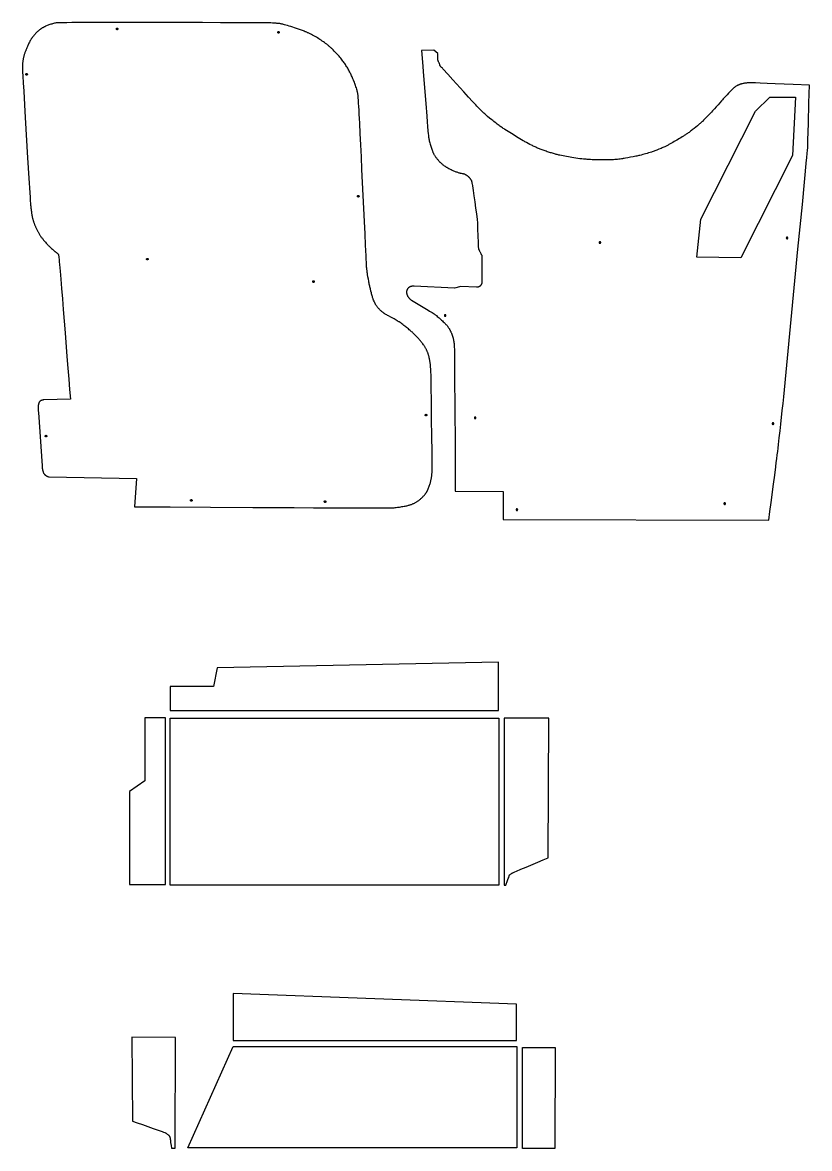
# Model space of a CAD drawing. Extents: x 100 to 8621, y -7991 to 8.
# Drawn here: x 102 to 2082, y -7991 to -5157 of the extents above; entities that cross this region are included whole.
import ezdxf

# ---------------------------------------------------------------- set-up
doc = ezdxf.new("R2010")
doc.units = 0
doc.layers.add('Default_Layer', color=1, linetype='CONTINUOUS')

msp = doc.modelspace()

# ---------------------------------------------------------------- linework, layer by layer
at = {"layer": 'Default_Layer'}
for points in [[(142.2, -6138.3), (151.5, -6272.6), (151.6, -6274.3), (151.8, -6276), (151.9, -6277.6), (152.1, -6279.1), (152.3, -6280.6), (152.6, -6282), (152.8, -6283.3), (153.1, -6284.6), (153.4, -6285.8), (153.8, -6286.9), (154.1, -6288), (154.5, -6289), (155, -6290), (155.4, -6290.9), (155.9, -6291.8), (156.4, -6292.6), (157, -6293.4), (157.5, -6294.1), (158.2, -6294.8), (158.8, -6295.5), (159.5, -6296.1), (160.2, -6296.6), (161, -6297.2), (161.8, -6297.7), (162.6, -6298.2), (163.5, -6298.6), (164.4, -6299), (165.3, -6299.4), (166.3, -6299.8), (167.4, -6300.1), (168.4, -6300.4), (169.6, -6300.7), (388.9, -6304.7), (384.1, -6375.9), (427, -6376.1), (473.8, -6376.3), (575.3, -6376.8), (681.7, -6377.4), (785.6, -6377.9), (834.4, -6378.1), (880, -6378.3), (921.4, -6378.5), (957.8, -6378.6), (988.1, -6378.7), (1000.8, -6378.7), (1011.7, -6378.6), (1020.6, -6378.6), (1027.5, -6378.6), (1032.2, -6378.5), (1033.7, -6378.5), (1034.6, -6378.4), (1037.2, -6378.2), (1039.9, -6377.9), (1042.7, -6377.6), (1045.5, -6377.2), (1048.4, -6376.8), (1051.2, -6376.4), (1054.1, -6376), (1056.9, -6375.5), (1059.6, -6375.1), (1062.2, -6374.6), (1064.8, -6374.1), (1067.2, -6373.6), (1069.4, -6373.1), (1071.4, -6372.6), (1073.3, -6372.1), (1074.9, -6371.7), (1076.4, -6371.2), (1077.9, -6370.7), (1079.4, -6370.2), (1080.9, -6369.7), (1082.4, -6369.1), (1083.9, -6368.5), (1085.4, -6367.9), (1086.8, -6367.3), (1088.3, -6366.6), (1089.7, -6366), (1091.1, -6365.2), (1092.5, -6364.5), (1093.9, -6363.7), (1095.2, -6362.9), (1096.5, -6362), (1097.8, -6361.1), (1099.1, -6360.1), (1100.5, -6359.1), (1101.9, -6357.9), (1103.3, -6356.7), (1104.8, -6355.4), (1106.2, -6354), (1107.7, -6352.6), (1109.1, -6351.1), (1110.6, -6349.5), (1112, -6348), (1113.4, -6346.3), (1114.7, -6344.7), (1116, -6343), (1116.6, -6342.2), (1117.2, -6341.4), (1117.8, -6340.5), (1118.4, -6339.7), (1118.9, -6338.8), (1119.4, -6338), (1119.9, -6337.1), (1120.4, -6336.2), (1120.9, -6335.3), (1121.4, -6334.4), (1121.9, -6333.4), (1122.3, -6332.4), (1122.8, -6331.4), (1123.2, -6330.4), (1124.1, -6328.3), (1124.9, -6326.1), (1125.7, -6324), (1126.5, -6321.8), (1127.2, -6319.6), (1127.8, -6317.4), (1128.4, -6315.3), (1129, -6313.2), (1129.5, -6311.2), (1130, -6309.2), (1130.4, -6307.3), (1130.8, -6305.6), (1131.2, -6303.9), (1131.5, -6302.2), (1131.7, -6300.5), (1131.9, -6298.8), (1132.1, -6297.1), (1132.3, -6295.3), (1132.4, -6293.6), (1132.5, -6291.9), (1132.6, -6290.1), (1132.7, -6288.4), (1132.8, -6284.9), (1133, -6278), (1133, -6276.5), (1133, -6273.8), (1133, -6265.2), (1132.9, -6252.7), (1132.7, -6237), (1132.3, -6198.6), (1131.7, -6155.1), (1131.1, -6111.6), (1130.5, -6073.1), (1130.3, -6057.4), (1130.1, -6044.9), (1129.9, -6036.2), (1129.8, -6033.5), (1129.7, -6032), (1129.5, -6028.4), (1129.2, -6024.6), (1128.8, -6020.8), (1128.4, -6017.1), (1128.2, -6015.2), (1128, -6013.4), (1127.8, -6011.6), (1127.5, -6009.9), (1127.3, -6008.3), (1127, -6006.7), (1126.7, -6005.2), (1126.4, -6003.8), (1125.8, -6001.1), (1125.2, -5998.4), (1124.8, -5997.1), (1124.4, -5995.8), (1124.1, -5994.4), (1123.7, -5993.1), (1123.2, -5991.8), (1122.8, -5990.5), (1122.3, -5989.2), (1121.9, -5987.9), (1121.4, -5986.6), (1120.8, -5985.3), (1120.3, -5984.1), (1119.7, -5982.8), (1119.1, -5981.6), (1118.5, -5980.3), (1117.9, -5979.1), (1117.2, -5977.8), (1116.5, -5976.6), (1115.8, -5975.4), (1115.1, -5974.2), (1114.3, -5973), (1113.6, -5971.8), (1112.8, -5970.6), (1112, -5969.5), (1111.2, -5968.3), (1109.5, -5966), (1107.8, -5963.7), (1106.9, -5962.5), (1105.9, -5961.2), (1104.7, -5959.8), (1103.5, -5958.3), (1102.1, -5956.8), (1100.7, -5955.1), (1099.3, -5953.4), (1097.7, -5951.7), (1096.1, -5950), (1094.5, -5948.2), (1092.9, -5946.5), (1091.2, -5944.8), (1089.6, -5943.1), (1087.9, -5941.4), (1086.3, -5939.8), (1084.7, -5938.3), (1083.1, -5936.8), (1081.3, -5935.3), (1079.5, -5933.6), (1077.5, -5931.9), (1075.4, -5930.2), (1073.3, -5928.4), (1071.1, -5926.6), (1068.8, -5924.8), (1066.5, -5922.9), (1064.2, -5921.1), (1061.8, -5919.3), (1059.4, -5917.5), (1057, -5915.8), (1054.7, -5914.1), (1052.3, -5912.4), (1050, -5910.8), (1048.9, -5910), (1047.7, -5909.3), (1046.4, -5908.5), (1045.1, -5907.7), (1042.5, -5906.1), (1039.8, -5904.6), (1037, -5903), (1034.2, -5901.5), (1028.7, -5898.5), (1023.4, -5895.7), (1021, -5894.3), (1018.7, -5893.1), (1016.6, -5891.9), (1014.7, -5890.7), (1013.9, -5890.2), (1013.1, -5889.7), (1012.4, -5889.2), (1011.7, -5888.8), (1010.5, -5887.9), (1009.3, -5886.9), (1008.1, -5886), (1006.9, -5885), (1005.7, -5884), (1004.6, -5883), (1003.4, -5882), (1002.3, -5880.9), (1001.2, -5879.9), (1000.1, -5878.8), (999, -5877.8), (998, -5876.7), (997.1, -5875.6), (996.1, -5874.5), (995.3, -5873.5), (994.4, -5872.4), (993.7, -5871.3), (992.9, -5870.2), (992.2, -5869.1), (991.5, -5868), (990.8, -5866.8), (990.2, -5865.7), (989.6, -5864.5), (989, -5863.3), (988.4, -5862.1), (987.9, -5860.9), (987.3, -5859.7), (986.8, -5858.4), (985.8, -5856), (984.8, -5853.5), (984.3, -5852.1), (983.8, -5850.6), (983.2, -5848.8), (982.6, -5846.9), (982, -5844.8), (981.4, -5842.5), (980.7, -5840.2), (980.1, -5837.8), (978.8, -5832.8), (977.5, -5827.7), (976.4, -5822.7), (975.8, -5820.4), (975.3, -5818.1), (974.8, -5815.8), (974.3, -5813.3), (973.8, -5810.8), (973.3, -5808.1), (972.4, -5802.7), (971.4, -5797.1), (970.5, -5791.6), (970.1, -5788.9), (969.7, -5786.3), (969.4, -5783.8), (969.1, -5781.4), (968.8, -5779.2), (968.5, -5777.1), (968.3, -5775), (968.1, -5773), (968, -5771), (967.8, -5768.9), (967.7, -5766.9), (967.6, -5764.9), (967.4, -5760.8), (967.1, -5752.7), (966.9, -5748.6), (966.7, -5744.5), (965.4, -5717.7), (964, -5688.6), (962.5, -5657.7), (961, -5625.6), (958, -5559.7), (956.4, -5527.1), (954.9, -5495.3), (953.5, -5464.9), (952.1, -5436.5), (950.8, -5410.6), (950.2, -5398.7), (949.6, -5387.6), (949, -5377.4), (948.5, -5368.2), (948, -5360), (947.5, -5352.9), (947.1, -5346.9), (946.9, -5344.3), (946.7, -5342.1), (946.5, -5340.2), (946.3, -5338.6), (946.2, -5337.3), (946, -5336.4), (945.7, -5335), (945.4, -5333.5), (945.1, -5332), (944.7, -5330.6), (944.4, -5329.1), (944, -5327.6), (943.6, -5326.2), (943.1, -5324.7), (942.3, -5321.8), (941.3, -5318.8), (940.3, -5315.9), (939.3, -5313.1), (938.2, -5310.2), (937.2, -5307.4), (936, -5304.6), (934.9, -5301.9), (933.8, -5299.2), (932.6, -5296.6), (931.5, -5294), (930.3, -5291.5), (929.2, -5289.1), (928, -5286.6), (926.8, -5284.2), (925.6, -5281.8), (924.3, -5279.4), (923, -5277), (921.7, -5274.6), (920.4, -5272.2), (919, -5269.9), (917.6, -5267.6), (916.1, -5265.3), (914.7, -5263), (913.2, -5260.7), (911.6, -5258.5), (910, -5256.3), (908.4, -5254.1), (906.7, -5251.9), (904.9, -5249.6), (902.9, -5247.2), (900.8, -5244.6), (898.6, -5242.1), (896.3, -5239.5), (894, -5236.8), (891.5, -5234.2), (889, -5231.5), (886.4, -5228.9), (883.8, -5226.2), (881.1, -5223.7), (879.8, -5222.4), (878.5, -5221.2), (877.1, -5219.9), (875.8, -5218.7), (874.4, -5217.5), (873.1, -5216.4), (871.8, -5215.2), (870.4, -5214.1), (867.7, -5212), (865, -5209.8), (862.2, -5207.7), (859.4, -5205.7), (856.5, -5203.7), (853.6, -5201.7), (850.6, -5199.7), (847.6, -5197.8), (844.6, -5196), (841.6, -5194.2), (838.5, -5192.4), (835.4, -5190.7), (832.3, -5189), (829.1, -5187.4), (826, -5185.8), (822.8, -5184.2), (821.2, -5183.5), (819.4, -5182.7), (817.5, -5181.8), (815.5, -5181), (813.4, -5180.2), (811.3, -5179.3), (809, -5178.4), (806.7, -5177.5), (801.9, -5175.8), (797, -5174), (791.9, -5172.2), (786.9, -5170.5), (782, -5168.9), (777.3, -5167.4), (772.8, -5166), (768.6, -5164.7), (764.8, -5163.5), (761.4, -5162.6), (758.7, -5161.9), (757.5, -5161.6), (756.5, -5161.3), (754.7, -5161), (752.9, -5160.6), (751.1, -5160.3), (749.3, -5160), (747.5, -5159.8), (745.6, -5159.5), (743.8, -5159.4), (742, -5159.2), (740.1, -5159), (738.3, -5158.9), (734.6, -5158.6), (730.9, -5158.4), (727.2, -5158.2), (724.9, -5158.2), (719.7, -5158.1), (701.7, -5158), (674.8, -5157.9), (640.4, -5157.7), (600.1, -5157.6), (555.3, -5157.4), (507.4, -5157.3), (458.1, -5157.2), (408.7, -5157.2), (360.8, -5157.2), (315.8, -5157.2), (294.9, -5157.2), (275.3, -5157.3), (257.2, -5157.3), (240.7, -5157.4), (226, -5157.5), (213.4, -5157.6), (203.1, -5157.7), (198.8, -5157.8), (195.1, -5157.9), (192.1, -5158), (189.7, -5158), (188.1, -5158.1), (187.5, -5158.2), (187.1, -5158.2), (184.8, -5158.7), (182.5, -5159.1), (180.2, -5159.7), (177.9, -5160.3), (175.6, -5160.9), (173.3, -5161.6), (171, -5162.3), (168.7, -5163.1), (166.5, -5163.9), (164.3, -5164.8), (162.2, -5165.7), (160, -5166.7), (158, -5167.7), (157, -5168.2), (156, -5168.7), (155, -5169.3), (154, -5169.8), (153.1, -5170.4), (152.1, -5170.9), (151.2, -5171.5), (150.3, -5172.1), (149.4, -5172.7), (148.5, -5173.3), (147.6, -5173.9), (146.7, -5174.6), (145, -5175.9), (143.3, -5177.3), (141.6, -5178.7), (140, -5180.1), (138.4, -5181.6), (136.8, -5183.2), (135.3, -5184.7), (133.8, -5186.3), (132.3, -5188), (130.9, -5189.6), (129.5, -5191.3), (128.2, -5193), (126.8, -5194.7), (126.2, -5195.6), (125.6, -5196.5), (124.9, -5197.5), (124.3, -5198.4), (123.7, -5199.4), (123.1, -5200.4), (121.9, -5202.4), (120.7, -5204.5), (119.6, -5206.6), (118.5, -5208.8), (117.5, -5210.9), (116.5, -5213), (115.5, -5215.1), (114.6, -5217.2), (113.7, -5219.2), (112.9, -5221.2), (112.2, -5223), (110.8, -5226.4), (110.2, -5228), (109.6, -5229.6), (109, -5231.3), (108.4, -5233), (107.8, -5234.6), (107.3, -5236.3), (106.8, -5238), (106.3, -5239.7), (105.8, -5241.4), (105.3, -5243), (104.9, -5244.7), (104.5, -5246.3), (104.1, -5247.9), (103.8, -5249.5), (103.5, -5251), (103.2, -5252.5), (103, -5254), (102.8, -5255.5), (102.7, -5257), (102.6, -5258.5), (102.5, -5260), (102.4, -5261.5), (102.3, -5263), (102.3, -5264.5), (102.3, -5267.5), (102.3, -5270.5), (102.3, -5276.5), (102.4, -5278.1), (102.6, -5281.4), (103.2, -5292.5), (104.1, -5308.9), (105.3, -5329.8), (108.3, -5381.1), (111.7, -5439.5), (115.2, -5497.9), (118.2, -5549.1), (120.4, -5586), (121.1, -5596.9), (121.4, -5601.5), (121.8, -5606.5), (122.2, -5611.5), (122.7, -5616.5), (122.9, -5618.9), (123.2, -5621.4), (123.5, -5624), (123.8, -5626.9), (124.1, -5629.9), (124.5, -5633), (124.9, -5636.2), (125.1, -5637.8), (125.4, -5639.3), (125.6, -5640.9), (125.9, -5642.5), (126.2, -5644), (126.5, -5645.5), (126.9, -5647), (127.2, -5648.5), (127.6, -5650), (128, -5651.4), (128.4, -5652.9), (128.8, -5654.4), (129.3, -5655.8), (129.7, -5657.3), (130.2, -5658.8), (130.7, -5660.2), (131.2, -5661.7), (131.7, -5663.1), (132.2, -5664.6), (132.8, -5666), (133.3, -5667.4), (133.9, -5668.8), (134.5, -5670.3), (135.2, -5671.7), (135.8, -5673.2), (136.5, -5674.8), (137.3, -5676.3), (138, -5677.9), (138.8, -5679.5), (139.6, -5681.1), (140.5, -5682.7), (141.3, -5684.2), (142.2, -5685.8), (143.1, -5687.4), (144, -5688.9), (144.9, -5690.4), (145.8, -5691.9), (146.8, -5693.4), (147.7, -5694.8), (148.7, -5696.2), (149.7, -5697.6), (150.8, -5699.1), (151.9, -5700.5), (153, -5701.9), (154.1, -5703.2), (155.2, -5704.6), (156.3, -5705.9), (157.4, -5707.3), (159.7, -5709.8), (161.8, -5712.3), (163.9, -5714.6), (164.9, -5715.7), (166, -5716.8), (167.2, -5718), (168.3, -5719.1), (170.7, -5721.5), (173.1, -5723.8), (175.4, -5725.9), (177.6, -5727.9), (181.1, -5731.2), (181.9, -5731.8), (182.6, -5732.5), (183.4, -5733.1), (184.2, -5733.6), (185.8, -5734.8), (187.5, -5736), (188.2, -5736.6), (189, -5737.2), (189.7, -5737.8), (190.4, -5738.5), (190.8, -5738.8), (191.1, -5739.2), (191.4, -5739.5), (191.7, -5739.9), (192, -5740.3), (192.2, -5740.7), (192.5, -5741.1), (192.7, -5741.6), (192.7, -5741.7), (192.8, -5741.9), (192.9, -5742.7), (193.1, -5743.7), (193.3, -5745.1), (193.5, -5746.7), (193.7, -5748.7), (194.2, -5753.5), (194.8, -5759.4), (195.4, -5766.4), (196.2, -5774.4), (196.9, -5783.2), (198.7, -5803.4), (200.6, -5826.6), (202.6, -5852.1), (204.8, -5879.5), (209.4, -5937.8), (214.1, -5997.5), (216.4, -6026.6), (218.7, -6054.5), (220.8, -6080.7), (222.7, -6104.7), (155.9, -6106.9), (154.6, -6107.1), (153.3, -6107.3), (152.2, -6107.5), (151.1, -6107.8), (150.6, -6108), (150.1, -6108.1), (149.6, -6108.3), (149.1, -6108.5), (148.7, -6108.7), (148.3, -6108.9), (147.9, -6109.1), (147.5, -6109.3), (147.1, -6109.6), (146.7, -6109.8), (146.4, -6110.1), (146, -6110.4), (145.7, -6110.7), (145.4, -6111), (145.1, -6111.3), (144.9, -6111.6), (144.6, -6112), (144.4, -6112.3), (144.1, -6112.7), (143.9, -6113.1), (143.7, -6113.5), (143.5, -6113.9), (143.3, -6114.4), (143.2, -6114.8), (143, -6115.3), (142.9, -6115.8), (142.6, -6116.8), (142.4, -6117.8), (142.2, -6119), (142, -6120.2), (141.9, -6121.4), (141.9, -6122.8), (141.8, -6124.2), (141.8, -6125.7), (141.8, -6127.2), (141.8, -6128.9), (141.9, -6130.6), (142, -6134.3), (142.2, -6138.3)], [(342.3, -5173.2), (342.3, -5173.4), (342.3, -5173.6), (342.3, -5173.8), (342.2, -5174), (342.1, -5174.2), (342, -5174.3), (341.9, -5174.5), (341.8, -5174.6), (341.6, -5174.8), (341.5, -5174.9), (341.3, -5175), (341.1, -5175.1), (340.9, -5175.1), (340.8, -5175.2), (340.6, -5175.2), (340.3, -5175.2), (340.1, -5175.2), (339.9, -5175.2), (339.8, -5175.1), (339.6, -5175.1), (339.4, -5175), (339.2, -5174.9), (339.1, -5174.8), (338.9, -5174.6), (338.8, -5174.5), (338.7, -5174.3), (338.6, -5174.2), (338.5, -5174), (338.4, -5173.8), (338.4, -5173.6), (338.4, -5173.4), (338.3, -5173.2), (338.4, -5173), (338.4, -5172.8), (338.4, -5172.6), (338.5, -5172.5), (338.6, -5172.3), (338.7, -5172.1), (338.8, -5172), (338.9, -5171.8), (339.1, -5171.7), (339.2, -5171.6), (339.4, -5171.5), (339.6, -5171.4), (339.8, -5171.3), (339.9, -5171.3), (340.1, -5171.2), (340.3, -5171.2), (340.6, -5171.2), (340.8, -5171.3), (340.9, -5171.3), (341.1, -5171.4), (341.3, -5171.5), (341.5, -5171.6), (341.6, -5171.7), (341.8, -5171.8), (341.9, -5172), (342, -5172.1), (342.1, -5172.3), (342.2, -5172.5), (342.3, -5172.6), (342.3, -5172.8), (342.3, -5173), (342.3, -5173.2)], [(748.3, -5181.8), (748.3, -5182), (748.3, -5182.2), (748.2, -5182.4), (748.2, -5182.6), (748.1, -5182.8), (748, -5182.9), (747.9, -5183.1), (747.7, -5183.2), (747.6, -5183.4), (747.4, -5183.5), (747.3, -5183.6), (747.1, -5183.7), (746.9, -5183.7), (746.7, -5183.8), (746.5, -5183.8), (746.3, -5183.8), (746.1, -5183.8), (745.9, -5183.8), (745.7, -5183.7), (745.6, -5183.7), (745.4, -5183.6), (745.2, -5183.5), (745.1, -5183.4), (744.9, -5183.2), (744.8, -5183.1), (744.7, -5182.9), (744.6, -5182.8), (744.5, -5182.6), (744.4, -5182.4), (744.4, -5182.2), (744.3, -5182), (744.3, -5181.8), (744.3, -5181.6), (744.4, -5181.4), (744.4, -5181.2), (744.5, -5181.1), (744.6, -5180.9), (744.7, -5180.7), (744.8, -5180.6), (744.9, -5180.4), (745.1, -5180.3), (745.2, -5180.2), (745.4, -5180.1), (745.6, -5180), (745.7, -5179.9), (745.9, -5179.9), (746.1, -5179.8), (746.3, -5179.8), (746.5, -5179.8), (746.7, -5179.9), (746.9, -5179.9), (747.1, -5180), (747.3, -5180.1), (747.4, -5180.2), (747.6, -5180.3), (747.7, -5180.4), (747.9, -5180.6), (748, -5180.7), (748.1, -5180.9), (748.2, -5181.1), (748.2, -5181.2), (748.3, -5181.4), (748.3, -5181.6), (748.3, -5181.8)], [(1137.1, -5227), (1106, -5227.2), (1108.4, -5257.2), (1111.1, -5291.1), (1116.7, -5361.2), (1119.3, -5392.8), (1120.4, -5406.7), (1121.5, -5419), (1122.4, -5429.4), (1123.1, -5437.5), (1123.4, -5440.7), (1123.6, -5443.2), (1123.8, -5445), (1124, -5446.1), (1124.2, -5447.5), (1124.5, -5448.9), (1124.8, -5450.4), (1125.1, -5451.8), (1125.5, -5453.2), (1125.8, -5454.6), (1126.5, -5457.5), (1127.3, -5460.2), (1128.1, -5463), (1129, -5465.7), (1129.8, -5468.3), (1130.6, -5470.9), (1131.4, -5473.5), (1132.2, -5476.2), (1133, -5478.8), (1133.5, -5480), (1133.9, -5481.3), (1134.4, -5482.6), (1134.9, -5483.9), (1135.5, -5485.1), (1136, -5486.3), (1136.6, -5487.5), (1137.3, -5488.7), (1138, -5490), (1138.8, -5491.2), (1139.7, -5492.6), (1140.6, -5493.9), (1141.6, -5495.3), (1142.6, -5496.7), (1143.7, -5498), (1144.8, -5499.4), (1145.8, -5500.7), (1146.9, -5502), (1148, -5503.3), (1149, -5504.4), (1149.9, -5505.5), (1150.9, -5506.6), (1151.7, -5507.5), (1152.5, -5508.3), (1153.2, -5509), (1153.9, -5509.8), (1155.5, -5511.2), (1157, -5512.6), (1158.6, -5513.9), (1160.2, -5515.2), (1161.9, -5516.5), (1163.6, -5517.7), (1165.3, -5518.9), (1166.2, -5519.5), (1167.3, -5520.1), (1168.4, -5520.8), (1169.6, -5521.5), (1172.3, -5523), (1175.1, -5524.5), (1177.9, -5526), (1180.7, -5527.4), (1183.1, -5528.5), (1185.2, -5529.5), (1187, -5530.3), (1188.9, -5531.1), (1190.8, -5531.9), (1192.8, -5532.6), (1194.7, -5533.3), (1196.6, -5534), (1198.4, -5534.6), (1200.3, -5535.2), (1201.2, -5535.4), (1202.2, -5535.7), (1203.1, -5535.9), (1204.1, -5536.1), (1206.1, -5536.5), (1208.1, -5536.9), (1210.1, -5537.2), (1211, -5537.4), (1211.9, -5537.6), (1212.8, -5537.8), (1213.6, -5538.1), (1214.3, -5538.3), (1215, -5538.6), (1215.6, -5538.9), (1216.3, -5539.2), (1216.9, -5539.5), (1217.5, -5539.8), (1218.1, -5540.2), (1218.7, -5540.6), (1219.3, -5541), (1219.9, -5541.3), (1220.5, -5541.8), (1221.1, -5542.2), (1221.6, -5542.6), (1222.2, -5543.1), (1222.7, -5543.5), (1223.3, -5544), (1223.8, -5544.5), (1224.3, -5545), (1225.3, -5546), (1225.8, -5546.6), (1226.4, -5547.2), (1226.9, -5547.8), (1227.4, -5548.5), (1228, -5549.2), (1228.5, -5549.9), (1229, -5550.6), (1229.5, -5551.3), (1229.9, -5552.1), (1230.4, -5552.8), (1230.8, -5553.6), (1231.2, -5554.3), (1231.6, -5555.1), (1231.9, -5555.9), (1232, -5556.1), (1232.1, -5556.4), (1232.3, -5557.3), (1232.5, -5558.4), (1232.8, -5559.9), (1233.1, -5561.6), (1233.4, -5563.5), (1234.1, -5568.1), (1235, -5573.6), (1235.9, -5579.7), (1236.9, -5586.4), (1237.9, -5593.5), (1240, -5608.7), (1242.2, -5624.2), (1244.4, -5639), (1245.3, -5645.8), (1246.3, -5652.2), (1246.7, -5662.2), (1247.1, -5673.6), (1248, -5697), (1248.4, -5707.6), (1248.8, -5716.3), (1248.9, -5719.8), (1249.1, -5722.6), (1249.3, -5724.5), (1249.3, -5725.1), (1249.4, -5725.5), (1249.5, -5726.1), (1249.7, -5726.6), (1249.8, -5727.1), (1250, -5727.6), (1250.5, -5728.6), (1251, -5729.6), (1251.4, -5730.6), (1251.9, -5731.6), (1252.4, -5732.5), (1252.8, -5733.3), (1254.4, -5736.8), (1255.2, -5738.5), (1255.8, -5739.7), (1256, -5740.2), (1256.3, -5740.6), (1256.9, -5741.6), (1257.2, -5742.1), (1257.5, -5742.5), (1257.7, -5742.9), (1257.8, -5743.3), (1257.8, -5743.6), (1257.9, -5744), (1257.9, -5744.4), (1257.9, -5744.7), (1257.8, -5745.4), (1257.8, -5745.8), (1257.8, -5746.1), (1257.8, -5813.3), (1257.6, -5813.9), (1257.5, -5814.5), (1257.3, -5815), (1257.1, -5815.5), (1256.9, -5816), (1256.6, -5816.5), (1256.3, -5817), (1256, -5817.5), (1255.7, -5818), (1255.4, -5818.4), (1255, -5818.8), (1254.7, -5819.3), (1254.3, -5819.7), (1253.9, -5820), (1253.4, -5820.4), (1253, -5820.8), (1252.6, -5821.1), (1252.1, -5821.4), (1251.6, -5821.7), (1251.1, -5822), (1250.6, -5822.2), (1250.1, -5822.5), (1249.6, -5822.7), (1249.1, -5822.9), (1248.6, -5823), (1248, -5823.2), (1247.5, -5823.3), (1246.9, -5823.4), (1246.4, -5823.5), (1245.8, -5823.5), (1245.2, -5823.5), (1244.7, -5823.5), (1204.8, -5821.5), (1189.1, -5825.6), (1088, -5820.4), (1086.8, -5820.4), (1085.7, -5820.4), (1084.7, -5820.5), (1083.6, -5820.6), (1082.7, -5820.7), (1081.7, -5820.9), (1080.8, -5821.1), (1079.9, -5821.3), (1079, -5821.6), (1078.2, -5821.8), (1077.4, -5822.2), (1076.7, -5822.5), (1076, -5822.9), (1075.3, -5823.3), (1074.6, -5823.7), (1074, -5824.2), (1073.4, -5824.6), (1072.9, -5825.1), (1072.4, -5825.6), (1071.9, -5826.2), (1071.4, -5826.7), (1071, -5827.3), (1070.7, -5827.9), (1070.3, -5828.5), (1070, -5829.1), (1069.7, -5829.8), (1069.5, -5830.4), (1069.2, -5831.1), (1069, -5831.8), (1068.9, -5832.5), (1068.8, -5833.2), (1068.7, -5833.9), (1068.6, -5834.6), (1068.6, -5835.4), (1068.6, -5836.1), (1068.6, -5836.8), (1068.7, -5837.6), (1068.8, -5838.3), (1068.9, -5839.1), (1069, -5839.8), (1069.2, -5840.6), (1069.4, -5841.3), (1069.7, -5842.1), (1070, -5842.8), (1070.3, -5843.6), (1070.6, -5844.3), (1070.9, -5845.1), (1071.3, -5845.8), (1071.7, -5846.5), (1072.2, -5847.3), (1072.7, -5848), (1073.2, -5848.7), (1073.7, -5849.4), (1074.3, -5850.1), (1074.8, -5850.7), (1075.5, -5851.4), (1076.1, -5852), (1076.8, -5852.7), (1077.5, -5853.3), (1078.2, -5853.9), (1078.9, -5854.5), (1079.7, -5855), (1080.5, -5855.6), (1081.3, -5856.1), (1081.3, -5856.2), (1089, -5860.8), (1097.5, -5865.9), (1114.8, -5876.3), (1122.8, -5881.1), (1126.5, -5883.3), (1129.8, -5885.3), (1132.7, -5887.1), (1135.3, -5888.7), (1137.3, -5890), (1138.1, -5890.6), (1138.8, -5891.1), (1140, -5891.9), (1141.2, -5892.8), (1142.4, -5893.7), (1143.6, -5894.7), (1145.9, -5896.6), (1148.2, -5898.5), (1150.5, -5900.5), (1152.7, -5902.4), (1154.8, -5904.4), (1156.9, -5906.3), (1158.9, -5908.1), (1160.9, -5910.1), (1162.9, -5912), (1164.9, -5914), (1165.9, -5915), (1166.9, -5916), (1167.8, -5917), (1168.7, -5918), (1169.6, -5919), (1170.4, -5920), (1171.2, -5921.1), (1172, -5922.1), (1172.7, -5923.1), (1173.4, -5924.1), (1174.1, -5925.2), (1174.8, -5926.2), (1175.5, -5927.3), (1176.2, -5928.4), (1176.8, -5929.5), (1177.4, -5930.6), (1178, -5931.7), (1178.6, -5932.8), (1179.2, -5934), (1179.7, -5935.1), (1180.3, -5936.2), (1180.8, -5937.4), (1181.3, -5938.6), (1181.8, -5939.7), (1182.3, -5940.9), (1182.7, -5942.1), (1183.2, -5943.3), (1183.6, -5944.6), (1184, -5945.8), (1184.4, -5947.1), (1184.8, -5948.4), (1185.1, -5949.6), (1185.5, -5950.9), (1185.8, -5952.2), (1186.1, -5953.4), (1186.4, -5954.7), (1186.9, -5957.2), (1187.4, -5959.6), (1187.6, -5960.8), (1187.8, -5962), (1187.9, -5963.2), (1188.1, -5964.4), (1188.2, -5965.6), (1188.3, -5966.8), (1188.5, -5969.3), (1188.6, -5971.7), (1188.7, -5974.1), (1188.9, -5979), (1188.9, -5980.2), (1188.9, -5982.7), (1189, -5991.3), (1189.2, -6020.7), (1189.5, -6063.3), (1189.8, -6115.2), (1190.5, -6231.1), (1191.2, -6336.9), (1311.6, -6337), (1311.6, -6407.5), (1980, -6409.9), (1982.9, -6387.8), (1985.9, -6364.9), (1991.9, -6318.8), (1994.8, -6296.4), (1997.6, -6274.9), (1998.9, -6264.7), (2000.1, -6254.9), (2001.3, -6245.5), (2002.4, -6236.6), (2003.4, -6228), (2004.4, -6219.4), (2006.4, -6202.2), (2008.3, -6185), (2010.2, -6167.7), (2013.9, -6133.3), (2015.8, -6116), (2017.7, -6098.8), (2053, -5727.7), (2064.8, -5615), (2075, -5502.5), (2075.4, -5498.9), (2075.8, -5495.3), (2076.6, -5488.2), (2076.9, -5484.6), (2077.3, -5481), (2077.6, -5477.4), (2077.8, -5475.6), (2077.9, -5473.8), (2078, -5471.1), (2078.2, -5466.4), (2078.4, -5460.1), (2078.6, -5452.4), (2079.2, -5433.2), (2079.8, -5410.5), (2081.1, -5360.5), (2081.8, -5336.3), (2082.4, -5314.6), (2041.1, -5313), (1996, -5311.2), (1975.7, -5310.4), (1958.6, -5309.8), (1946.4, -5309.3), (1942.5, -5309.2), (1940.4, -5309.2), (1935.4, -5309.1), (1932.8, -5309.1), (1930.2, -5309.2), (1927.7, -5309.2), (1925.3, -5309.3), (1924.2, -5309.4), (1923.1, -5309.5), (1922.1, -5309.6), (1921.1, -5309.7), (1919.2, -5310), (1917.2, -5310.3), (1915.3, -5310.7), (1913.3, -5311.1), (1911.4, -5311.6), (1910.5, -5311.9), (1909.6, -5312.1), (1908.7, -5312.4), (1907.8, -5312.7), (1906.9, -5313), (1906.1, -5313.4), (1905.2, -5313.7), (1904.4, -5314.1), (1903.6, -5314.4), (1902.8, -5314.8), (1902, -5315.2), (1901.2, -5315.6), (1900.4, -5316), (1899.6, -5316.5), (1898, -5317.4), (1896.5, -5318.4), (1895, -5319.4), (1893.6, -5320.4), (1892.8, -5321), (1892, -5321.7), (1891.2, -5322.5), (1890.3, -5323.3), (1889.3, -5324.2), (1888.3, -5325.2), (1886.3, -5327.2), (1884.3, -5329.3), (1882.2, -5331.4), (1880.3, -5333.4), (1878.5, -5335.3), (1875.1, -5338.8), (1871.7, -5342.4), (1868.3, -5346), (1865, -5349.6), (1863.2, -5351.6), (1861.3, -5353.9), (1856.9, -5358.9), (1852.3, -5364.3), (1850, -5366.9), (1847.8, -5369.5), (1843.2, -5374.5), (1840.9, -5377.1), (1838.4, -5379.7), (1836, -5382.4), (1833.5, -5385), (1831, -5387.6), (1828.6, -5390.2), (1823.5, -5395.3), (1820.9, -5398), (1818.3, -5400.6), (1815.6, -5403.3), (1812.8, -5405.9), (1811.4, -5407.2), (1810.1, -5408.5), (1808.7, -5409.8), (1807.3, -5411), (1805.8, -5412.3), (1804.1, -5413.7), (1800.4, -5416.9), (1796.3, -5420.3), (1792, -5423.8), (1787.6, -5427.3), (1785.4, -5428.9), (1783.3, -5430.6), (1781.3, -5432.1), (1779.3, -5433.6), (1777.5, -5435), (1775.8, -5436.2), (1774.1, -5437.3), (1772.5, -5438.4), (1770.8, -5439.6), (1769.1, -5440.7), (1767.4, -5441.7), (1765.7, -5442.8), (1762.3, -5444.9), (1758.8, -5447), (1755.4, -5449), (1748.7, -5453), (1742.1, -5456.9), (1738.8, -5458.8), (1735.5, -5460.8), (1732.2, -5462.7), (1730.5, -5463.6), (1728.9, -5464.5), (1727.2, -5465.4), (1725.5, -5466.3), (1723.8, -5467.2), (1722.1, -5468), (1720.3, -5468.9), (1718.3, -5469.8), (1716.1, -5470.7), (1713.8, -5471.7), (1711.4, -5472.8), (1708.9, -5473.8), (1703.7, -5475.9), (1698.6, -5478), (1693.6, -5479.9), (1691.2, -5480.8), (1689, -5481.6), (1686.9, -5482.4), (1685, -5483), (1681.3, -5484.3), (1677.6, -5485.5), (1673.9, -5486.6), (1670.2, -5487.7), (1666.5, -5488.7), (1662.8, -5489.7), (1659, -5490.7), (1655.3, -5491.6), (1653.2, -5492.1), (1650.8, -5492.6), (1648.1, -5493.2), (1645.2, -5493.8), (1638.8, -5495.1), (1632.1, -5496.4), (1625.5, -5497.6), (1619.3, -5498.8), (1616.4, -5499.2), (1613.9, -5499.7), (1611.7, -5500), (1609.8, -5500.3), (1606.4, -5500.8), (1603.1, -5501.2), (1599.7, -5501.6), (1596.3, -5501.9), (1592.9, -5502.2), (1589.6, -5502.5), (1586.2, -5502.7), (1582.8, -5502.9), (1581.1, -5503), (1579.3, -5503), (1575.6, -5503.1), (1571.7, -5503.1), (1567.8, -5503.1), (1563.8, -5503.1), (1559.8, -5503.1), (1555.8, -5503), (1551.9, -5502.9), (1547.9, -5502.8), (1543.9, -5502.7), (1539.7, -5502.5), (1535.4, -5502.4), (1531.2, -5502.1), (1526.9, -5501.9), (1522.6, -5501.6), (1520.5, -5501.4), (1518.4, -5501.3), (1514, -5500.8), (1509.3, -5500.3), (1504.4, -5499.8), (1499.4, -5499.1), (1494.4, -5498.5), (1489.4, -5497.8), (1484.6, -5497), (1480.1, -5496.3), (1475.7, -5495.5), (1471.3, -5494.7), (1467, -5493.9), (1462.6, -5493), (1458.3, -5492.1), (1454, -5491.1), (1451.8, -5490.6), (1449.7, -5490.1), (1447.5, -5489.5), (1445.4, -5489), (1443.2, -5488.4), (1440.8, -5487.7), (1438.4, -5487), (1435.9, -5486.3), (1433.3, -5485.5), (1430.7, -5484.7), (1428, -5483.9), (1425.3, -5483), (1422.6, -5482.2), (1419.9, -5481.3), (1417.2, -5480.4), (1414.6, -5479.5), (1412, -5478.6), (1409.5, -5477.7), (1407.2, -5476.8), (1404.9, -5475.9), (1402.7, -5475), (1400.5, -5474), (1398.3, -5473.1), (1396.1, -5472.1), (1393.9, -5471.1), (1391.8, -5470.1), (1389.6, -5469.1), (1387.5, -5468.1), (1385.3, -5467), (1383.2, -5465.9), (1378.9, -5463.8), (1374.7, -5461.5), (1370.5, -5459.3), (1368.4, -5458.2), (1366.3, -5457), (1364.2, -5455.8), (1362.1, -5454.6), (1357.9, -5452.1), (1353.7, -5449.6), (1349.5, -5447.1), (1345.3, -5444.5), (1337, -5439.3), (1332.8, -5436.8), (1328.6, -5434.2), (1324.4, -5431.6), (1320.1, -5429), (1315.9, -5426.3), (1313.8, -5425), (1311.7, -5423.6), (1309.6, -5422.2), (1307.6, -5420.8), (1305.5, -5419.4), (1303.5, -5418), (1301.4, -5416.4), (1299, -5414.7), (1296.5, -5412.8), (1293.9, -5410.7), (1291.2, -5408.6), (1288.4, -5406.4), (1285.7, -5404.1), (1282.9, -5401.9), (1277.5, -5397.5), (1272.6, -5393.4), (1268.5, -5390), (1266.9, -5388.5), (1265.5, -5387.3), (1263.1, -5385.1), (1260.7, -5382.9), (1258.3, -5380.6), (1256, -5378.4), (1253.7, -5376.1), (1251.4, -5373.7), (1246.9, -5369.1), (1245.2, -5367.3), (1242.6, -5364.5), (1234.9, -5356.1), (1224.5, -5344.7), (1212.3, -5331.2), (1185.4, -5301.5), (1172.3, -5287.2), (1160.6, -5274.3), (1159.6, -5273.3), (1158.6, -5272.3), (1156.6, -5270.2), (1155.6, -5269.2), (1154.7, -5268.3), (1154.3, -5267.8), (1154, -5267.3), (1153.7, -5266.9), (1153.4, -5266.5), (1153.1, -5266), (1152.9, -5265.6), (1152.7, -5265.2), (1152.6, -5264.7), (1152.3, -5263.8), (1152, -5262.8), (1151.5, -5260.9), (1151.2, -5260), (1151.1, -5259.5), (1150.9, -5259.1), (1150.7, -5258.6), (1150.5, -5258.2), (1150, -5257.4), (1149.1, -5255.7), (1148.6, -5254.9), (1148.4, -5254.5), (1148.2, -5254.1), (1148, -5253.6), (1147.8, -5253.2), (1147.7, -5252.7), (1147.6, -5252.3), (1147.5, -5251.9), (1147.5, -5251.3), (1147.4, -5250.7), (1147.4, -5249.9), (1147.3, -5248), (1147.3, -5245.7), (1147.4, -5243.2), (1147.4, -5240.5), (1147.5, -5234.9), (1137.1, -5227)], [(114.6, -5287.5), (114.6, -5287.7), (114.5, -5287.9), (114.5, -5288.1), (114.4, -5288.3), (114.3, -5288.5), (114.2, -5288.6), (114.1, -5288.8), (114, -5288.9), (113.9, -5289.1), (113.7, -5289.2), (113.5, -5289.3), (113.4, -5289.4), (113.2, -5289.4), (113, -5289.5), (112.8, -5289.5), (112.6, -5289.5), (112.4, -5289.5), (112.2, -5289.5), (112, -5289.4), (111.8, -5289.4), (111.6, -5289.3), (111.5, -5289.2), (111.3, -5289.1), (111.2, -5288.9), (111, -5288.8), (110.9, -5288.6), (110.8, -5288.5), (110.7, -5288.3), (110.7, -5288.1), (110.6, -5287.9), (110.6, -5287.7), (110.6, -5287.5), (110.6, -5287.3), (110.6, -5287.1), (110.7, -5286.9), (110.7, -5286.8), (110.8, -5286.6), (110.9, -5286.4), (111, -5286.3), (111.2, -5286.1), (111.3, -5286), (111.5, -5285.9), (111.6, -5285.8), (111.8, -5285.7), (112, -5285.6), (112.2, -5285.6), (112.4, -5285.5), (112.6, -5285.5), (112.8, -5285.5), (113, -5285.6), (113.2, -5285.6), (113.4, -5285.7), (113.5, -5285.8), (113.7, -5285.9), (113.9, -5286), (114, -5286.1), (114.1, -5286.3), (114.2, -5286.4), (114.3, -5286.6), (114.4, -5286.8), (114.5, -5286.9), (114.5, -5287.1), (114.6, -5287.3), (114.6, -5287.5)], [(1982.8, -5345), (2047.6, -5344.8), (2039.5, -5492.1), (1909.4, -5749.4), (1798.7, -5747.9), (1809.4, -5652.2), (1946.4, -5380.2), (1982.8, -5345)], [(948.9, -5594.3), (948.9, -5594.5), (948.9, -5594.7), (948.8, -5594.9), (948.8, -5595.1), (948.7, -5595.3), (948.6, -5595.4), (948.5, -5595.6), (948.3, -5595.7), (948.2, -5595.9), (948, -5596), (947.9, -5596.1), (947.7, -5596.2), (947.5, -5596.2), (947.3, -5596.3), (947.1, -5596.3), (946.9, -5596.3), (946.7, -5596.3), (946.5, -5596.3), (946.3, -5596.2), (946.2, -5596.2), (946, -5596.1), (945.8, -5596), (945.7, -5595.9), (945.5, -5595.7), (945.4, -5595.6), (945.3, -5595.4), (945.2, -5595.3), (945.1, -5595.1), (945, -5594.9), (945, -5594.7), (944.9, -5594.5), (944.9, -5594.3), (944.9, -5594.1), (945, -5593.9), (945, -5593.7), (945.1, -5593.5), (945.2, -5593.4), (945.3, -5593.2), (945.4, -5593), (945.5, -5592.9), (945.7, -5592.8), (945.8, -5592.7), (946, -5592.6), (946.2, -5592.5), (946.3, -5592.4), (946.5, -5592.4), (946.7, -5592.3), (946.9, -5592.3), (947.1, -5592.3), (947.3, -5592.4), (947.5, -5592.4), (947.7, -5592.5), (947.9, -5592.6), (948, -5592.7), (948.2, -5592.8), (948.3, -5592.9), (948.5, -5593), (948.6, -5593.2), (948.7, -5593.4), (948.8, -5593.5), (948.8, -5593.7), (948.9, -5593.9), (948.9, -5594.1), (948.9, -5594.3)], [(1557.1, -5710.8), (1557.1, -5710.6), (1557, -5710.4), (1557, -5710.2), (1556.9, -5710), (1556.8, -5709.9), (1556.7, -5709.7), (1556.6, -5709.5), (1556.5, -5709.4), (1556.4, -5709.3), (1556.2, -5709.2), (1556, -5709.1), (1555.9, -5709), (1555.7, -5708.9), (1555.5, -5708.9), (1555.3, -5708.8), (1555.1, -5708.8), (1554.9, -5708.8), (1554.7, -5708.9), (1554.5, -5708.9), (1554.3, -5709), (1554.1, -5709.1), (1554, -5709.2), (1553.8, -5709.3), (1553.7, -5709.4), (1553.5, -5709.5), (1553.4, -5709.7), (1553.3, -5709.9), (1553.2, -5710), (1553.2, -5710.2), (1553.1, -5710.4), (1553.1, -5710.6), (1553.1, -5710.8), (1553.1, -5711), (1553.1, -5711.2), (1553.2, -5711.4), (1553.2, -5711.6), (1553.3, -5711.8), (1553.4, -5711.9), (1553.5, -5712.1), (1553.7, -5712.2), (1553.8, -5712.4), (1554, -5712.5), (1554.1, -5712.6), (1554.3, -5712.7), (1554.5, -5712.7), (1554.7, -5712.8), (1554.9, -5712.8), (1555.1, -5712.8), (1555.3, -5712.8), (1555.5, -5712.8), (1555.7, -5712.7), (1555.9, -5712.7), (1556, -5712.6), (1556.2, -5712.5), (1556.4, -5712.4), (1556.5, -5712.2), (1556.6, -5712.1), (1556.7, -5711.9), (1556.8, -5711.8), (1556.9, -5711.6), (1557, -5711.4), (1557, -5711.2), (1557.1, -5711), (1557.1, -5710.8)], [(2028.1, -5699.2), (2028.1, -5699), (2028, -5698.8), (2028, -5698.6), (2027.9, -5698.5), (2027.8, -5698.3), (2027.7, -5698.1), (2027.6, -5698), (2027.5, -5697.8), (2027.4, -5697.7), (2027.2, -5697.6), (2027, -5697.5), (2026.9, -5697.4), (2026.7, -5697.3), (2026.5, -5697.3), (2026.3, -5697.3), (2026.1, -5697.2), (2025.9, -5697.3), (2025.7, -5697.3), (2025.5, -5697.3), (2025.3, -5697.4), (2025.1, -5697.5), (2025, -5697.6), (2024.8, -5697.7), (2024.7, -5697.8), (2024.5, -5698), (2024.4, -5698.1), (2024.3, -5698.3), (2024.2, -5698.5), (2024.2, -5698.6), (2024.1, -5698.8), (2024.1, -5699), (2024.1, -5699.2), (2024.1, -5699.4), (2024.1, -5699.6), (2024.2, -5699.8), (2024.2, -5700), (2024.3, -5700.2), (2024.4, -5700.4), (2024.5, -5700.5), (2024.7, -5700.7), (2024.8, -5700.8), (2025, -5700.9), (2025.1, -5701), (2025.3, -5701.1), (2025.5, -5701.2), (2025.7, -5701.2), (2025.9, -5701.2), (2026.1, -5701.2), (2026.3, -5701.2), (2026.5, -5701.2), (2026.7, -5701.2), (2026.9, -5701.1), (2027, -5701), (2027.2, -5700.9), (2027.4, -5700.8), (2027.5, -5700.7), (2027.6, -5700.5), (2027.7, -5700.4), (2027.8, -5700.2), (2027.9, -5700), (2028, -5699.8), (2028, -5699.6), (2028.1, -5699.4), (2028.1, -5699.2)], [(418.3, -5752.6), (418.3, -5752.8), (418.3, -5753), (418.2, -5753.2), (418.2, -5753.4), (418.1, -5753.6), (418, -5753.8), (417.9, -5753.9), (417.7, -5754.1), (417.6, -5754.2), (417.4, -5754.3), (417.3, -5754.4), (417.1, -5754.5), (416.9, -5754.6), (416.7, -5754.6), (416.5, -5754.6), (416.3, -5754.6), (416.1, -5754.6), (415.9, -5754.6), (415.7, -5754.6), (415.6, -5754.5), (415.4, -5754.4), (415.2, -5754.3), (415.1, -5754.2), (414.9, -5754.1), (414.8, -5753.9), (414.7, -5753.8), (414.6, -5753.6), (414.5, -5753.4), (414.4, -5753.2), (414.4, -5753), (414.3, -5752.8), (414.3, -5752.6), (414.3, -5752.4), (414.4, -5752.2), (414.4, -5752), (414.5, -5751.9), (414.6, -5751.7), (414.7, -5751.5), (414.8, -5751.4), (414.9, -5751.2), (415.1, -5751.1), (415.2, -5751), (415.4, -5750.9), (415.6, -5750.8), (415.7, -5750.7), (415.9, -5750.7), (416.1, -5750.7), (416.3, -5750.6), (416.5, -5750.7), (416.7, -5750.7), (416.9, -5750.7), (417.1, -5750.8), (417.3, -5750.9), (417.4, -5751), (417.6, -5751.1), (417.7, -5751.2), (417.9, -5751.4), (418, -5751.5), (418.1, -5751.7), (418.2, -5751.9), (418.2, -5752), (418.3, -5752.2), (418.3, -5752.4), (418.3, -5752.6)], [(836.5, -5809.1), (836.5, -5809.3), (836.5, -5809.5), (836.4, -5809.7), (836.4, -5809.8), (836.3, -5810), (836.2, -5810.2), (836.1, -5810.3), (835.9, -5810.5), (835.8, -5810.6), (835.6, -5810.7), (835.5, -5810.8), (835.3, -5810.9), (835.1, -5811), (834.9, -5811), (834.7, -5811.1), (834.5, -5811.1), (834.3, -5811.1), (834.1, -5811), (833.9, -5811), (833.8, -5810.9), (833.6, -5810.8), (833.4, -5810.7), (833.3, -5810.6), (833.1, -5810.5), (833, -5810.3), (832.9, -5810.2), (832.8, -5810), (832.7, -5809.8), (832.6, -5809.7), (832.6, -5809.5), (832.5, -5809.3), (832.5, -5809.1), (832.5, -5808.9), (832.6, -5808.7), (832.6, -5808.5), (832.7, -5808.3), (832.8, -5808.1), (832.9, -5807.9), (833, -5807.8), (833.1, -5807.6), (833.3, -5807.5), (833.4, -5807.4), (833.6, -5807.3), (833.8, -5807.2), (833.9, -5807.2), (834.1, -5807.1), (834.3, -5807.1), (834.5, -5807.1), (834.7, -5807.1), (834.9, -5807.1), (835.1, -5807.2), (835.3, -5807.2), (835.5, -5807.3), (835.6, -5807.4), (835.8, -5807.5), (835.9, -5807.6), (836.1, -5807.8), (836.2, -5807.9), (836.3, -5808.1), (836.4, -5808.3), (836.4, -5808.5), (836.5, -5808.7), (836.5, -5808.9), (836.5, -5809.1)], [(1167.8, -5894.5), (1167.8, -5894.3), (1167.7, -5894.1), (1167.7, -5893.9), (1167.6, -5893.7), (1167.5, -5893.5), (1167.4, -5893.4), (1167.3, -5893.2), (1167.2, -5893.1), (1167.1, -5892.9), (1166.9, -5892.8), (1166.7, -5892.7), (1166.6, -5892.6), (1166.4, -5892.6), (1166.2, -5892.5), (1166, -5892.5), (1165.8, -5892.5), (1165.6, -5892.5), (1165.4, -5892.5), (1165.2, -5892.6), (1165, -5892.6), (1164.8, -5892.7), (1164.7, -5892.8), (1164.5, -5892.9), (1164.4, -5893.1), (1164.2, -5893.2), (1164.1, -5893.4), (1164, -5893.5), (1163.9, -5893.7), (1163.9, -5893.9), (1163.8, -5894.1), (1163.8, -5894.3), (1163.8, -5894.5), (1163.8, -5894.7), (1163.8, -5894.9), (1163.9, -5895.1), (1163.9, -5895.3), (1164, -5895.4), (1164.1, -5895.6), (1164.2, -5895.8), (1164.4, -5895.9), (1164.5, -5896), (1164.7, -5896.1), (1164.8, -5896.2), (1165, -5896.3), (1165.2, -5896.4), (1165.4, -5896.4), (1165.6, -5896.5), (1165.8, -5896.5), (1166, -5896.5), (1166.2, -5896.4), (1166.4, -5896.4), (1166.6, -5896.3), (1166.7, -5896.2), (1166.9, -5896.1), (1167.1, -5896), (1167.2, -5895.9), (1167.3, -5895.8), (1167.4, -5895.6), (1167.5, -5895.4), (1167.6, -5895.3), (1167.7, -5895.1), (1167.7, -5894.9), (1167.8, -5894.7), (1167.8, -5894.5)], [(1119.5, -6145.1), (1119.5, -6145.3), (1119.5, -6145.5), (1119.4, -6145.7), (1119.4, -6145.9), (1119.3, -6146.1), (1119.2, -6146.2), (1119.1, -6146.4), (1118.9, -6146.5), (1118.8, -6146.6), (1118.6, -6146.8), (1118.5, -6146.9), (1118.3, -6146.9), (1118.1, -6147), (1117.9, -6147.1), (1117.7, -6147.1), (1117.5, -6147.1), (1117.3, -6147.1), (1117.1, -6147.1), (1116.9, -6147), (1116.8, -6146.9), (1116.6, -6146.9), (1116.4, -6146.8), (1116.3, -6146.6), (1116.1, -6146.5), (1116, -6146.4), (1115.9, -6146.2), (1115.8, -6146.1), (1115.7, -6145.9), (1115.6, -6145.7), (1115.6, -6145.5), (1115.5, -6145.3), (1115.5, -6145.1), (1115.5, -6144.9), (1115.6, -6144.7), (1115.6, -6144.5), (1115.7, -6144.3), (1115.8, -6144.1), (1115.9, -6144), (1116, -6143.8), (1116.1, -6143.7), (1116.3, -6143.6), (1116.4, -6143.4), (1116.6, -6143.3), (1116.8, -6143.3), (1116.9, -6143.2), (1117.1, -6143.1), (1117.3, -6143.1), (1117.5, -6143.1), (1117.7, -6143.1), (1117.9, -6143.1), (1118.1, -6143.2), (1118.3, -6143.3), (1118.5, -6143.3), (1118.6, -6143.4), (1118.8, -6143.6), (1118.9, -6143.7), (1119.1, -6143.8), (1119.2, -6144), (1119.3, -6144.1), (1119.4, -6144.3), (1119.4, -6144.5), (1119.5, -6144.7), (1119.5, -6144.9), (1119.5, -6145.1)], [(1243.2, -6152), (1243.2, -6151.8), (1243.1, -6151.6), (1243.1, -6151.4), (1243, -6151.2), (1242.9, -6151.1), (1242.8, -6150.9), (1242.7, -6150.7), (1242.6, -6150.6), (1242.5, -6150.5), (1242.3, -6150.4), (1242.1, -6150.3), (1242, -6150.2), (1241.8, -6150.1), (1241.6, -6150.1), (1241.4, -6150), (1241.2, -6150), (1241, -6150), (1240.8, -6150.1), (1240.6, -6150.1), (1240.4, -6150.2), (1240.2, -6150.3), (1240.1, -6150.4), (1239.9, -6150.5), (1239.8, -6150.6), (1239.6, -6150.7), (1239.5, -6150.9), (1239.4, -6151.1), (1239.3, -6151.2), (1239.3, -6151.4), (1239.2, -6151.6), (1239.2, -6151.8), (1239.2, -6152), (1239.2, -6152.2), (1239.2, -6152.4), (1239.3, -6152.6), (1239.3, -6152.8), (1239.4, -6153), (1239.5, -6153.1), (1239.6, -6153.3), (1239.8, -6153.4), (1239.9, -6153.6), (1240.1, -6153.7), (1240.2, -6153.8), (1240.4, -6153.9), (1240.6, -6153.9), (1240.8, -6154), (1241, -6154), (1241.2, -6154), (1241.4, -6154), (1241.6, -6154), (1241.8, -6153.9), (1242, -6153.9), (1242.1, -6153.8), (1242.3, -6153.7), (1242.5, -6153.6), (1242.6, -6153.4), (1242.7, -6153.3), (1242.8, -6153.1), (1242.9, -6153), (1243, -6152.8), (1243.1, -6152.6), (1243.1, -6152.4), (1243.2, -6152.2), (1243.2, -6152)], [(1992.6, -6166.5), (1992.6, -6166.3), (1992.5, -6166.1), (1992.5, -6165.9), (1992.4, -6165.7), (1992.3, -6165.6), (1992.2, -6165.4), (1992.1, -6165.2), (1992, -6165.1), (1991.9, -6165), (1991.7, -6164.9), (1991.5, -6164.8), (1991.4, -6164.7), (1991.2, -6164.6), (1991, -6164.6), (1990.8, -6164.5), (1990.6, -6164.5), (1990.4, -6164.5), (1990.2, -6164.6), (1990, -6164.6), (1989.8, -6164.7), (1989.6, -6164.8), (1989.5, -6164.9), (1989.3, -6165), (1989.2, -6165.1), (1989, -6165.2), (1988.9, -6165.4), (1988.8, -6165.6), (1988.7, -6165.7), (1988.7, -6165.9), (1988.6, -6166.1), (1988.6, -6166.3), (1988.6, -6166.5), (1988.6, -6166.7), (1988.6, -6166.9), (1988.7, -6167.1), (1988.7, -6167.3), (1988.8, -6167.5), (1988.9, -6167.6), (1989, -6167.8), (1989.2, -6167.9), (1989.3, -6168.1), (1989.5, -6168.2), (1989.6, -6168.3), (1989.8, -6168.4), (1990, -6168.4), (1990.2, -6168.5), (1990.4, -6168.5), (1990.6, -6168.5), (1990.8, -6168.5), (1991, -6168.5), (1991.2, -6168.4), (1991.4, -6168.4), (1991.5, -6168.3), (1991.7, -6168.2), (1991.9, -6168.1), (1992, -6167.9), (1992.1, -6167.8), (1992.2, -6167.6), (1992.3, -6167.5), (1992.4, -6167.3), (1992.5, -6167.1), (1992.5, -6166.9), (1992.6, -6166.7), (1992.6, -6166.5)], [(163.2, -6198), (163.2, -6198.2), (163.2, -6198.4), (163.1, -6198.6), (163.1, -6198.8), (163, -6199), (162.9, -6199.1), (162.8, -6199.3), (162.6, -6199.4), (162.5, -6199.6), (162.3, -6199.7), (162.2, -6199.8), (162, -6199.9), (161.8, -6199.9), (161.6, -6200), (161.4, -6200), (161.2, -6200), (161, -6200), (160.8, -6200), (160.6, -6199.9), (160.4, -6199.9), (160.3, -6199.8), (160.1, -6199.7), (159.9, -6199.6), (159.8, -6199.4), (159.7, -6199.3), (159.6, -6199.1), (159.5, -6199), (159.4, -6198.8), (159.3, -6198.6), (159.2, -6198.4), (159.2, -6198.2), (159.2, -6198), (159.2, -6197.8), (159.2, -6197.6), (159.3, -6197.4), (159.4, -6197.2), (159.5, -6197.1), (159.6, -6196.9), (159.7, -6196.7), (159.8, -6196.6), (159.9, -6196.5), (160.1, -6196.4), (160.3, -6196.3), (160.4, -6196.2), (160.6, -6196.1), (160.8, -6196.1), (161, -6196), (161.2, -6196), (161.4, -6196), (161.6, -6196.1), (161.8, -6196.1), (162, -6196.2), (162.2, -6196.3), (162.3, -6196.4), (162.5, -6196.5), (162.6, -6196.6), (162.8, -6196.7), (162.9, -6196.9), (163, -6197.1), (163.1, -6197.2), (163.1, -6197.4), (163.2, -6197.6), (163.2, -6197.8), (163.2, -6198)], [(528.9, -6359.7), (528.9, -6359.9), (528.9, -6360.1), (528.8, -6360.3), (528.8, -6360.5), (528.7, -6360.7), (528.6, -6360.8), (528.5, -6361), (528.3, -6361.1), (528.2, -6361.3), (528, -6361.4), (527.9, -6361.5), (527.7, -6361.6), (527.5, -6361.6), (527.3, -6361.7), (527.1, -6361.7), (526.9, -6361.7), (526.7, -6361.7), (526.5, -6361.7), (526.3, -6361.6), (526.2, -6361.6), (526, -6361.5), (525.8, -6361.4), (525.7, -6361.3), (525.5, -6361.1), (525.4, -6361), (525.3, -6360.8), (525.2, -6360.7), (525.1, -6360.5), (525, -6360.3), (525, -6360.1), (524.9, -6359.9), (524.9, -6359.7), (524.9, -6359.5), (525, -6359.3), (525, -6359.1), (525.1, -6358.9), (525.2, -6358.8), (525.3, -6358.6), (525.4, -6358.4), (525.5, -6358.3), (525.7, -6358.2), (525.8, -6358.1), (526, -6358), (526.2, -6357.9), (526.3, -6357.8), (526.5, -6357.8), (526.7, -6357.7), (526.9, -6357.7), (527.1, -6357.7), (527.3, -6357.8), (527.5, -6357.8), (527.7, -6357.9), (527.9, -6358), (528, -6358.1), (528.2, -6358.2), (528.3, -6358.3), (528.5, -6358.4), (528.6, -6358.6), (528.7, -6358.8), (528.8, -6358.9), (528.8, -6359.1), (528.9, -6359.3), (528.9, -6359.5), (528.9, -6359.7)], [(865.6, -6362.9), (865.6, -6363.1), (865.6, -6363.3), (865.5, -6363.5), (865.5, -6363.7), (865.4, -6363.8), (865.3, -6364), (865.2, -6364.2), (865, -6364.3), (864.9, -6364.4), (864.7, -6364.6), (864.6, -6364.7), (864.4, -6364.7), (864.2, -6364.8), (864, -6364.9), (863.8, -6364.9), (863.6, -6364.9), (863.4, -6364.9), (863.2, -6364.9), (863, -6364.8), (862.9, -6364.7), (862.7, -6364.7), (862.5, -6364.6), (862.4, -6364.4), (862.2, -6364.3), (862.1, -6364.2), (862, -6364), (861.9, -6363.8), (861.8, -6363.7), (861.7, -6363.5), (861.7, -6363.3), (861.6, -6363.1), (861.6, -6362.9), (861.6, -6362.7), (861.7, -6362.5), (861.7, -6362.3), (861.8, -6362.1), (861.9, -6361.9), (862, -6361.8), (862.1, -6361.6), (862.2, -6361.5), (862.4, -6361.3), (862.5, -6361.2), (862.7, -6361.1), (862.9, -6361), (863, -6361), (863.2, -6360.9), (863.4, -6360.9), (863.6, -6360.9), (863.8, -6360.9), (864, -6360.9), (864.2, -6361), (864.4, -6361), (864.6, -6361.1), (864.7, -6361.2), (864.9, -6361.3), (865, -6361.5), (865.2, -6361.6), (865.3, -6361.8), (865.4, -6361.9), (865.5, -6362.1), (865.5, -6362.3), (865.6, -6362.5), (865.6, -6362.7), (865.6, -6362.9)], [(1871.1, -6367.8), (1871.1, -6367.6), (1871, -6367.4), (1871, -6367.2), (1870.9, -6367), (1870.8, -6366.9), (1870.7, -6366.7), (1870.6, -6366.5), (1870.5, -6366.4), (1870.4, -6366.3), (1870.2, -6366.2), (1870, -6366.1), (1869.9, -6366), (1869.7, -6365.9), (1869.5, -6365.9), (1869.3, -6365.8), (1869.1, -6365.8), (1868.9, -6365.8), (1868.7, -6365.9), (1868.5, -6365.9), (1868.3, -6366), (1868.1, -6366.1), (1868, -6366.2), (1867.8, -6366.3), (1867.7, -6366.4), (1867.5, -6366.5), (1867.4, -6366.7), (1867.3, -6366.9), (1867.2, -6367), (1867.2, -6367.2), (1867.1, -6367.4), (1867.1, -6367.6), (1867.1, -6367.8), (1867.1, -6368), (1867.1, -6368.2), (1867.2, -6368.4), (1867.2, -6368.6), (1867.3, -6368.8), (1867.4, -6368.9), (1867.5, -6369.1), (1867.7, -6369.2), (1867.8, -6369.4), (1868, -6369.5), (1868.1, -6369.6), (1868.3, -6369.7), (1868.5, -6369.7), (1868.7, -6369.8), (1868.9, -6369.8), (1869.1, -6369.8), (1869.3, -6369.8), (1869.5, -6369.8), (1869.7, -6369.7), (1869.9, -6369.7), (1870, -6369.6), (1870.2, -6369.5), (1870.4, -6369.4), (1870.5, -6369.2), (1870.6, -6369.1), (1870.7, -6368.9), (1870.8, -6368.8), (1870.9, -6368.6), (1871, -6368.4), (1871, -6368.2), (1871.1, -6368), (1871.1, -6367.8)], [(1348.2, -6383.2), (1348.2, -6383), (1348.1, -6382.8), (1348.1, -6382.6), (1348, -6382.4), (1347.9, -6382.3), (1347.8, -6382.1), (1347.7, -6381.9), (1347.6, -6381.8), (1347.5, -6381.7), (1347.3, -6381.6), (1347.1, -6381.5), (1347, -6381.4), (1346.8, -6381.3), (1346.6, -6381.3), (1346.4, -6381.2), (1346.2, -6381.2), (1346, -6381.2), (1345.8, -6381.3), (1345.6, -6381.3), (1345.4, -6381.4), (1345.2, -6381.5), (1345.1, -6381.6), (1344.9, -6381.7), (1344.8, -6381.8), (1344.6, -6381.9), (1344.5, -6382.1), (1344.4, -6382.3), (1344.3, -6382.4), (1344.3, -6382.6), (1344.2, -6382.8), (1344.2, -6383), (1344.2, -6383.2), (1344.2, -6383.4), (1344.2, -6383.6), (1344.3, -6383.8), (1344.3, -6384), (1344.4, -6384.2), (1344.5, -6384.3), (1344.6, -6384.5), (1344.8, -6384.6), (1344.9, -6384.8), (1345.1, -6384.9), (1345.2, -6385), (1345.4, -6385.1), (1345.6, -6385.1), (1345.8, -6385.2), (1346, -6385.2), (1346.2, -6385.2), (1346.4, -6385.2), (1346.6, -6385.2), (1346.8, -6385.1), (1347, -6385.1), (1347.1, -6385), (1347.3, -6384.9), (1347.5, -6384.8), (1347.6, -6384.6), (1347.7, -6384.5), (1347.8, -6384.3), (1347.9, -6384.2), (1348, -6384), (1348.1, -6383.8), (1348.1, -6383.6), (1348.2, -6383.4), (1348.2, -6383.2)], [(473.6, -6827.8), (473.6, -6858.1), (473.6, -6888.2), (586.9, -6888.2), (1300.3, -6888.2), (1300.3, -6767.1), (592.1, -6780.7), (582.7, -6827.8), (473.6, -6827.8)], [(462.1, -7326.7), (462.1, -6906.7), (410, -6906.7), (410, -7065.1), (371.2, -7092.4), (371.2, -7326.7), (462.1, -7326.7)], [(473.8, -7327.9), (473.8, -6907.9), (1300.8, -6907.9), (1300.8, -7327.9), (473.8, -7327.9)], [(1314.1, -6907.6), (1314.1, -7327.9), (1318.6, -7327.9), (1322.8, -7316.5), (1324.6, -7311.5), (1325.6, -7308.6), (1325.9, -7307.8), (1326, -7307.1), (1326.4, -7305.6), (1326.5, -7304.8), (1326.7, -7304.5), (1326.8, -7304.1), (1326.9, -7303.7), (1327.1, -7303.4), (1327.3, -7303.1), (1327.5, -7302.8), (1327.7, -7302.4), (1328, -7302.1), (1328.3, -7301.8), (1328.7, -7301.4), (1329.1, -7301.1), (1329.5, -7300.8), (1330.5, -7300.1), (1331.5, -7299.4), (1332.5, -7298.7), (1333.5, -7298.1), (1334.5, -7297.5), (1334.9, -7297.3), (1335.6, -7297), (1337.9, -7296), (1341.2, -7294.5), (1345.5, -7292.7), (1356.4, -7288.1), (1369.5, -7282.6), (1398.6, -7270.4), (1412.7, -7264.5), (1425.2, -7259.2), (1426.7, -6907.8), (1314.1, -6907.6)], [(1345.6, -7719), (1345.6, -7627.8), (632, -7600.6), (632, -7719), (1345.6, -7719)], [(487.2, -7711), (376.9, -7710.7), (379.4, -7921.9), (390.9, -7926), (404, -7930.6), (431.1, -7940.2), (443.3, -7944.6), (453.3, -7948.1), (457.2, -7949.6), (460.2, -7950.7), (462.3, -7951.4), (462.9, -7951.7), (463.2, -7951.8), (463.8, -7952.2), (464.4, -7952.6), (464.9, -7953), (465.5, -7953.4), (466.6, -7954.4), (467.6, -7955.3), (468.7, -7956.3), (469.3, -7956.7), (469.9, -7957.2), (470.4, -7957.7), (470.9, -7958.3), (471.1, -7958.5), (471.4, -7958.8), (471.6, -7959.1), (471.8, -7959.4), (471.9, -7959.8), (472.1, -7960.1), (472.3, -7960.5), (472.4, -7960.8), (472.7, -7961.7), (472.9, -7962.5), (473.2, -7963.4), (473.4, -7964.3), (473.7, -7966), (473.8, -7966.6), (473.9, -7967.4), (474.2, -7969.5), (474.6, -7972.4), (475, -7975.7), (475.9, -7982.8), (476.7, -7989.5), (486.2, -7989.5), (487.2, -7711)], [(518.1, -7989), (632, -7734.3), (1346, -7734.3), (1346, -7989.1), (518.1, -7989)], [(1441.9, -7990.7), (1360, -7990.7), (1360, -7736.2), (1442.1, -7736.2), (1441.9, -7990.7)]]:
    msp.add_lwpolyline(points, close=True, dxfattribs=at)

doc.saveas('drawing.dxf')
